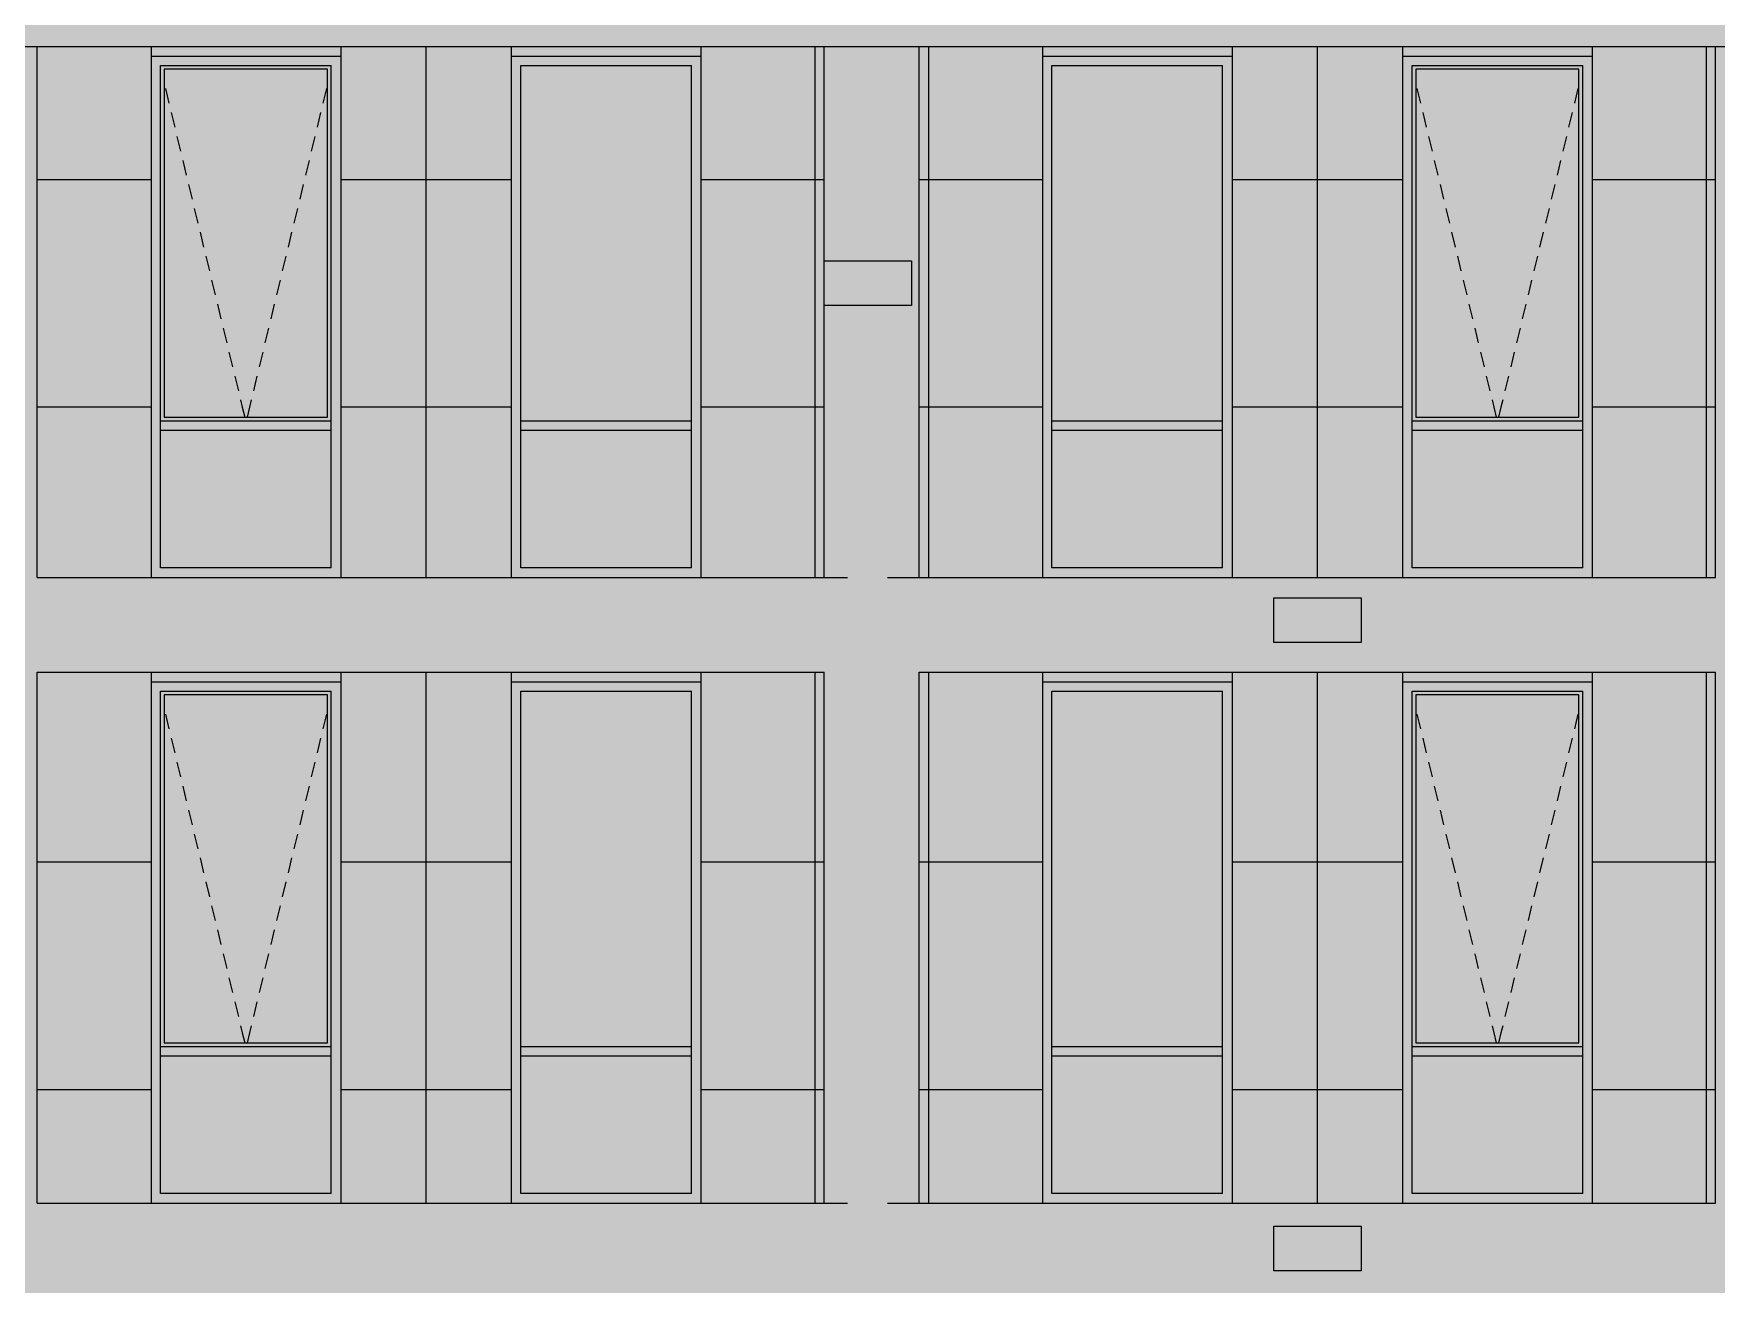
# Model space of a CAD drawing. Header units: millimetres. Extents: x 1499747 to 4230374, y -28481 to 441852.
# Drawn here: x 4054923 to 4063796, y 386800 to 393397 of the extents above; entities that cross this region are included whole.
import ezdxf

# ---------------------------------------------------------------- set-up
doc = ezdxf.new("R2010")
doc.units = ezdxf.units.MM
doc.header["$MEASUREMENT"] = 0
doc.layers.add('Чертеж и Рисунок', color=7, linetype='Continuous')

msp = doc.modelspace()

# ---------------------------------------------------------------- hatches: boundary and pattern name
at = {"layer": 'Чертеж и Рисунок', "linetype": 'Continuous', "lineweight": 0, "true_color": 0xffffff}
for points in [[(4054441.97367, 393828.40209), (4054441.97367, 393328.40133), (4068441.89505, 393328.40133), (4068441.89505, 393828.40209)], [(4054941.97443, 393328.40133), (4054441.97367, 393328.40133), (4054441.97367, 373528.37108), (4054941.97443, 373528.37108)], [(4054941.97443, 390528.39705), (4055541.97535, 390528.39705), (4055541.97535, 393278.40125), (4056541.97687, 393278.40125), (4056541.97687, 390528.39705), (4057441.67825, 390528.39705), (4057441.67825, 393278.40125), (4058441.67978, 393278.40125), (4058441.67978, 390528.39705), (4059091.98077, 390528.39705), (4059091.98077, 393328.40133), (4054941.97443, 393328.40133)], [(4059091.98077, 373528.37108), (4059591.98153, 373528.37108), (4059591.98153, 393328.40133), (4059091.98077, 393328.40133)], [(4059591.98153, 393328.40133), (4059591.98153, 390528.39705), (4060242.28253, 390528.39705), (4060242.28253, 393278.40125), (4061242.28405, 393278.40125), (4061242.28405, 390528.39705), (4062141.78543, 390528.39705), (4062141.78543, 393278.40125), (4063141.78696, 393278.40125), (4063141.78696, 390528.39705), (4063791.98795, 390528.39705), (4063791.98795, 393328.40133)], [(4063791.98795, 373528.37108), (4064291.98871, 373528.37108), (4064291.98871, 393328.40133), (4063791.98795, 393328.40133)], [(4059090.98077, 391963.29924), (4059552.88147, 391963.29924), (4059552.88147, 392198.9996), (4059090.98077, 392198.9996)], [(4054941.97443, 390528.39705), (4054941.97443, 390028.39629), (4059091.98077, 390028.39629), (4059091.98077, 390528.39705)], [(4059591.98153, 390028.39629), (4063791.98795, 390028.39629), (4063791.98795, 390528.39705), (4059591.98153, 390528.39705)], [(4061461.98439, 390184.69653), (4061923.7851, 390184.69653), (4061923.7851, 390420.39689), (4061461.98439, 390420.39689)], [(4059091.98077, 390028.39629), (4054941.97443, 390028.39629), (4054941.97443, 387228.39201), (4055541.97535, 387228.39201), (4055541.97535, 389978.39621), (4056541.97687, 389978.39621), (4056541.97687, 387228.39201), (4057441.67825, 387228.39201), (4057441.67825, 389978.39621), (4058441.67978, 389978.39621), (4058441.67978, 387228.39201), (4059091.98077, 387228.39201)], [(4059591.98153, 387228.39201), (4060242.28253, 387228.39201), (4060242.28253, 389978.39621), (4061242.28405, 389978.39621), (4061242.28405, 387228.39201), (4062141.78543, 387228.39201), (4062141.78543, 389978.39621), (4063141.78696, 389978.39621), (4063141.78696, 387228.39201), (4063791.98795, 387228.39201), (4063791.98795, 390028.39629), (4059591.98153, 390028.39629)], [(4054941.97443, 387228.39201), (4054941.97443, 386728.39125), (4059091.98077, 386728.39125), (4059091.98077, 387228.39201)], [(4059591.98153, 387228.39201), (4059591.98153, 386728.39125), (4063791.98795, 386728.39125), (4063791.98795, 387228.39201)], [(4061461.98439, 386871.49146), (4061923.7851, 386871.49146), (4061923.7851, 387107.19182), (4061461.98439, 387107.19182)]]:
    msp.add_hatch(color=7, dxfattribs=at).paths.add_polyline_path(points)
at = {"layer": 'Чертеж и Рисунок', "linetype": 'Continuous', "lineweight": 0, "true_color": 0x2e2e2e}
for points in [[(4055541.97535, 392928.40072), (4055591.97542, 392928.40072), (4055591.97542, 393228.40118), (4055541.97535, 393278.40125)], [(4056041.97611, 393278.40125), (4055541.97535, 393278.40125), (4055591.97542, 393228.40118), (4056041.97611, 393228.40118)], [(4056041.97611, 393278.40125), (4056041.97611, 393228.40118), (4056491.9768, 393228.40118), (4056541.97687, 393278.40125)], [(4056541.97687, 392928.40072), (4056541.97687, 393278.40125), (4056491.9768, 393228.40118), (4056491.9768, 392928.40072)], [(4057441.67825, 392928.40072), (4057491.67832, 392928.40072), (4057491.67832, 393228.40118), (4057441.67825, 393278.40125)], [(4057941.67901, 393278.40125), (4057441.67825, 393278.40125), (4057491.67832, 393228.40118), (4057941.67901, 393228.40118)], [(4057941.67901, 393278.40125), (4057941.67901, 393228.40118), (4058391.6797, 393228.40118), (4058441.67978, 393278.40125)], [(4058441.67978, 392928.40072), (4058441.67978, 393278.40125), (4058391.6797, 393228.40118), (4058391.6797, 392928.40072)], [(4060242.28253, 392928.40072), (4060292.2826, 392928.40072), (4060292.2826, 393228.40118), (4060242.28253, 393278.40125)], [(4060742.28329, 393278.40125), (4060242.28253, 393278.40125), (4060292.2826, 393228.40118), (4060742.28329, 393228.40118)], [(4060742.28329, 393278.40125), (4060742.28329, 393228.40118), (4061192.28398, 393228.40118), (4061242.28405, 393278.40125)], [(4061242.28405, 392928.40072), (4061242.28405, 393278.40125), (4061192.28398, 393228.40118), (4061192.28398, 392928.40072)], [(4062141.78543, 392928.40072), (4062191.78551, 392928.40072), (4062191.78551, 393228.40118), (4062141.78543, 393278.40125)], [(4062641.78619, 393278.40125), (4062141.78543, 393278.40125), (4062191.78551, 393228.40118), (4062641.78619, 393228.40118)], [(4062641.78619, 393278.40125), (4062641.78619, 393228.40118), (4063091.78688, 393228.40118), (4063141.78696, 393278.40125)], [(4063141.78696, 392928.40072), (4063141.78696, 393278.40125), (4063091.78688, 393228.40118), (4063091.78688, 392928.40072)], [(4055541.97535, 391528.39858), (4055591.97542, 391528.39858), (4055591.97542, 392928.40072), (4055541.97535, 392928.40072)], [(4056541.97687, 391528.39858), (4056541.97687, 392928.40072), (4056491.9768, 392928.40072), (4056491.9768, 391528.39858)], [(4057441.67825, 392928.40072), (4057441.67825, 391528.39858), (4057491.67832, 391528.39858), (4057491.67832, 392928.40072)], [(4058441.67978, 391528.39858), (4058441.67978, 392928.40072), (4058391.6797, 392928.40072), (4058391.6797, 391528.39858)], [(4060242.28253, 391528.39858), (4060292.2826, 391528.39858), (4060292.2826, 392928.40072), (4060242.28253, 392928.40072)], [(4061242.28405, 391528.39858), (4061242.28405, 392928.40072), (4061192.28398, 392928.40072), (4061192.28398, 391528.39858)], [(4062141.78543, 391528.39858), (4062191.78551, 391528.39858), (4062191.78551, 392928.40072), (4062141.78543, 392928.40072)], [(4063141.78696, 391528.39858), (4063141.78696, 392928.40072), (4063091.78688, 392928.40072), (4063091.78688, 391528.39858)], [(4055541.97535, 391328.39827), (4055591.97542, 391328.39827), (4055591.97542, 391528.39858), (4055541.97535, 391528.39858)], [(4056541.97687, 391328.39827), (4056541.97687, 391528.39858), (4056491.9768, 391528.39858), (4056491.9768, 391328.39827)], [(4057441.67825, 391328.39827), (4057491.67832, 391328.39827), (4057491.67832, 391528.39858), (4057441.67825, 391528.39858)], [(4058441.67978, 391328.39827), (4058441.67978, 391528.39858), (4058391.6797, 391528.39858), (4058391.6797, 391328.39827)], [(4060242.28253, 391328.39827), (4060292.2826, 391328.39827), (4060292.2826, 391528.39858), (4060242.28253, 391528.39858)], [(4061242.28405, 391328.39827), (4061242.28405, 391528.39858), (4061192.28398, 391528.39858), (4061192.28398, 391328.39827)], [(4062141.78543, 391528.39858), (4062141.78543, 391328.39827), (4062191.78551, 391328.39827), (4062191.78551, 391528.39858)], [(4063141.78696, 391328.39827), (4063141.78696, 391528.39858), (4063091.78688, 391528.39858), (4063091.78688, 391328.39827)], [(4055541.97535, 391328.39827), (4055541.97535, 390528.39705), (4055591.97542, 390578.39713), (4055591.97542, 391328.39827)], [(4055591.97542, 391303.39824), (4056041.97611, 391303.39824), (4056041.97611, 391353.39831), (4055591.97542, 391353.39831)], [(4056041.97611, 391353.39831), (4056041.97611, 391303.39824), (4056491.9768, 391303.39824), (4056491.9768, 391353.39831)], [(4056541.97687, 391328.39827), (4056491.9768, 391328.39827), (4056491.9768, 390578.39713), (4056541.97687, 390528.39705)], [(4057441.67825, 390528.39705), (4057491.67832, 390578.39713), (4057491.67832, 391328.39827), (4057441.67825, 391328.39827)], [(4057491.67832, 391303.39824), (4057941.67901, 391303.39824), (4057941.67901, 391353.39831), (4057491.67832, 391353.39831)], [(4057941.67901, 391353.39831), (4057941.67901, 391303.39824), (4058391.6797, 391303.39824), (4058391.6797, 391353.39831)], [(4058441.67978, 391328.39827), (4058391.6797, 391328.39827), (4058391.6797, 390578.39713), (4058441.67978, 390528.39705)], [(4060242.28253, 391328.39827), (4060242.28253, 390528.39705), (4060292.2826, 390578.39713), (4060292.2826, 391328.39827)], [(4060292.2826, 391303.39824), (4060742.28329, 391303.39824), (4060742.28329, 391353.39831), (4060292.2826, 391353.39831)], [(4060742.28329, 391353.39831), (4060742.28329, 391303.39824), (4061192.28398, 391303.39824), (4061192.28398, 391353.39831)], [(4061242.28405, 391328.39827), (4061192.28398, 391328.39827), (4061192.28398, 390578.39713), (4061242.28405, 390528.39705)], [(4062141.78543, 391328.39827), (4062141.78543, 390528.39705), (4062191.78551, 390578.39713), (4062191.78551, 391328.39827)], [(4062191.78551, 391303.39824), (4062641.78619, 391303.39824), (4062641.78619, 391353.39831), (4062191.78551, 391353.39831)], [(4062641.78619, 391353.39831), (4062641.78619, 391303.39824), (4063091.78688, 391303.39824), (4063091.78688, 391353.39831)], [(4063141.78696, 391328.39827), (4063091.78688, 391328.39827), (4063091.78688, 390578.39713), (4063141.78696, 390528.39705)], [(4056041.97611, 390528.39705), (4056041.97611, 390578.39713), (4055591.97542, 390578.39713), (4055541.97535, 390528.39705)], [(4056041.97611, 390528.39705), (4056541.97687, 390528.39705), (4056491.9768, 390578.39713), (4056041.97611, 390578.39713)], [(4057441.67825, 390528.39705), (4057941.67901, 390528.39705), (4057941.67901, 390578.39713), (4057491.67832, 390578.39713)], [(4057941.67901, 390528.39705), (4058441.67978, 390528.39705), (4058391.6797, 390578.39713), (4057941.67901, 390578.39713)], [(4060742.28329, 390528.39705), (4060742.28329, 390578.39713), (4060292.2826, 390578.39713), (4060242.28253, 390528.39705)], [(4060742.28329, 390528.39705), (4061242.28405, 390528.39705), (4061192.28398, 390578.39713), (4060742.28329, 390578.39713)], [(4062141.78543, 390528.39705), (4062641.78619, 390528.39705), (4062641.78619, 390578.39713), (4062191.78551, 390578.39713)], [(4062641.78619, 390528.39705), (4063141.78696, 390528.39705), (4063091.78688, 390578.39713), (4062641.78619, 390578.39713)], [(4055541.97535, 389628.39568), (4055591.97542, 389628.39568), (4055591.97542, 389928.39613), (4055541.97535, 389978.39621)], [(4056041.97611, 389978.39621), (4055541.97535, 389978.39621), (4055591.97542, 389928.39613), (4056041.97611, 389928.39613)], [(4056041.97611, 389978.39621), (4056041.97611, 389928.39613), (4056491.9768, 389928.39613), (4056541.97687, 389978.39621)], [(4056541.97687, 389628.39568), (4056541.97687, 389978.39621), (4056491.9768, 389928.39613), (4056491.9768, 389628.39568)], [(4057441.67825, 389978.39621), (4057441.67825, 389628.39568), (4057491.67832, 389628.39568), (4057491.67832, 389928.39613)], [(4057941.67901, 389978.39621), (4057441.67825, 389978.39621), (4057491.67832, 389928.39613), (4057941.67901, 389928.39613)], [(4057941.67901, 389978.39621), (4057941.67901, 389928.39613), (4058391.6797, 389928.39613), (4058441.67978, 389978.39621)], [(4058441.67978, 389628.39568), (4058441.67978, 389978.39621), (4058391.6797, 389928.39613), (4058391.6797, 389628.39568)], [(4060242.28253, 389628.39568), (4060292.2826, 389628.39568), (4060292.2826, 389928.39613), (4060242.28253, 389978.39621)], [(4060742.28329, 389978.39621), (4060242.28253, 389978.39621), (4060292.2826, 389928.39613), (4060742.28329, 389928.39613)], [(4060742.28329, 389978.39621), (4060742.28329, 389928.39613), (4061192.28398, 389928.39613), (4061242.28405, 389978.39621)], [(4061242.28405, 389628.39568), (4061242.28405, 389978.39621), (4061192.28398, 389928.39613), (4061192.28398, 389628.39568)], [(4062141.78543, 389628.39568), (4062191.78551, 389628.39568), (4062191.78551, 389928.39613), (4062141.78543, 389978.39621)], [(4062641.78619, 389978.39621), (4062141.78543, 389978.39621), (4062191.78551, 389928.39613), (4062641.78619, 389928.39613)], [(4062641.78619, 389978.39621), (4062641.78619, 389928.39613), (4063091.78688, 389928.39613), (4063141.78696, 389978.39621)], [(4063141.78696, 389628.39568), (4063141.78696, 389978.39621), (4063091.78688, 389928.39613), (4063091.78688, 389628.39568)], [(4055541.97535, 388228.39354), (4055591.97542, 388228.39354), (4055591.97542, 389628.39568), (4055541.97535, 389628.39568)], [(4056541.97687, 388228.39354), (4056541.97687, 389628.39568), (4056491.9768, 389628.39568), (4056491.9768, 388228.39354)], [(4057441.67825, 388228.39354), (4057491.67832, 388228.39354), (4057491.67832, 389628.39568), (4057441.67825, 389628.39568)], [(4058441.67978, 388228.39354), (4058441.67978, 389628.39568), (4058391.6797, 389628.39568), (4058391.6797, 388228.39354)], [(4060242.28253, 388228.39354), (4060292.2826, 388228.39354), (4060292.2826, 389628.39568), (4060242.28253, 389628.39568)], [(4061242.28405, 388228.39354), (4061242.28405, 389628.39568), (4061192.28398, 389628.39568), (4061192.28398, 388228.39354)], [(4062141.78543, 389628.39568), (4062141.78543, 388228.39354), (4062191.78551, 388228.39354), (4062191.78551, 389628.39568)], [(4063141.78696, 388228.39354), (4063141.78696, 389628.39568), (4063091.78688, 389628.39568), (4063091.78688, 388228.39354)], [(4055541.97535, 388028.39323), (4055591.97542, 388028.39323), (4055591.97542, 388228.39354), (4055541.97535, 388228.39354)], [(4056541.97687, 388028.39323), (4056541.97687, 388228.39354), (4056491.9768, 388228.39354), (4056491.9768, 388028.39323)], [(4057441.67825, 388228.39354), (4057441.67825, 388028.39323), (4057491.67832, 388028.39323), (4057491.67832, 388228.39354)], [(4058441.67978, 388028.39323), (4058441.67978, 388228.39354), (4058391.6797, 388228.39354), (4058391.6797, 388028.39323)], [(4060242.28253, 388028.39323), (4060292.2826, 388028.39323), (4060292.2826, 388228.39354), (4060242.28253, 388228.39354)], [(4061242.28405, 388028.39323), (4061242.28405, 388228.39354), (4061192.28398, 388228.39354), (4061192.28398, 388028.39323)], [(4062141.78543, 388228.39354), (4062141.78543, 388028.39323), (4062191.78551, 388028.39323), (4062191.78551, 388228.39354)], [(4063141.78696, 388028.39323), (4063141.78696, 388228.39354), (4063091.78688, 388228.39354), (4063091.78688, 388028.39323)], [(4055591.97542, 388003.39319), (4056041.97611, 388003.39319), (4056041.97611, 388053.39327), (4055591.97542, 388053.39327)], [(4056041.97611, 388053.39327), (4056041.97611, 388003.39319), (4056491.9768, 388003.39319), (4056491.9768, 388053.39327)], [(4057491.67832, 388003.39319), (4057941.67901, 388003.39319), (4057941.67901, 388053.39327), (4057491.67832, 388053.39327)], [(4057941.67901, 388053.39327), (4057941.67901, 388003.39319), (4058391.6797, 388003.39319), (4058391.6797, 388053.39327)], [(4060292.2826, 388003.39319), (4060742.28329, 388003.39319), (4060742.28329, 388053.39327), (4060292.2826, 388053.39327)], [(4060742.28329, 388053.39327), (4060742.28329, 388003.39319), (4061192.28398, 388003.39319), (4061192.28398, 388053.39327)], [(4062191.78551, 388003.39319), (4062641.78619, 388003.39319), (4062641.78619, 388053.39327), (4062191.78551, 388053.39327)], [(4062641.78619, 388053.39327), (4062641.78619, 388003.39319), (4063091.78688, 388003.39319), (4063091.78688, 388053.39327)], [(4055541.97535, 388028.39323), (4055541.97535, 387228.39201), (4055591.97542, 387278.39209), (4055591.97542, 388028.39323)], [(4056541.97687, 388028.39323), (4056491.9768, 388028.39323), (4056491.9768, 387278.39209), (4056541.97687, 387228.39201)], [(4057441.67825, 387228.39201), (4057491.67832, 387278.39209), (4057491.67832, 388028.39323), (4057441.67825, 388028.39323)], [(4058441.67978, 388028.39323), (4058391.6797, 388028.39323), (4058391.6797, 387278.39209), (4058441.67978, 387228.39201)], [(4060242.28253, 388028.39323), (4060242.28253, 387228.39201), (4060292.2826, 387278.39209), (4060292.2826, 388028.39323)], [(4061242.28405, 388028.39323), (4061192.28398, 388028.39323), (4061192.28398, 387278.39209), (4061242.28405, 387228.39201)], [(4062141.78543, 388028.39323), (4062141.78543, 387228.39201), (4062191.78551, 387278.39209), (4062191.78551, 388028.39323)], [(4063141.78696, 388028.39323), (4063091.78688, 388028.39323), (4063091.78688, 387278.39209), (4063141.78696, 387228.39201)], [(4056041.97611, 387228.39201), (4056041.97611, 387278.39209), (4055591.97542, 387278.39209), (4055541.97535, 387228.39201)], [(4056041.97611, 387228.39201), (4056541.97687, 387228.39201), (4056491.9768, 387278.39209), (4056041.97611, 387278.39209)], [(4057441.67825, 387228.39201), (4057941.67901, 387228.39201), (4057941.67901, 387278.39209), (4057491.67832, 387278.39209)], [(4057941.67901, 387228.39201), (4058441.67978, 387228.39201), (4058391.6797, 387278.39209), (4057941.67901, 387278.39209)], [(4060742.28329, 387228.39201), (4060742.28329, 387278.39209), (4060292.2826, 387278.39209), (4060242.28253, 387228.39201)], [(4060742.28329, 387228.39201), (4061242.28405, 387228.39201), (4061192.28398, 387278.39209), (4060742.28329, 387278.39209)], [(4062141.78543, 387228.39201), (4062641.78619, 387228.39201), (4062641.78619, 387278.39209), (4062191.78551, 387278.39209)], [(4062641.78619, 387228.39201), (4063141.78696, 387228.39201), (4063091.78688, 387278.39209), (4062641.78619, 387278.39209)]]:
    msp.add_hatch(color=250, dxfattribs=at).paths.add_polyline_path(points)
at = {"layer": 'Чертеж и Рисунок', "linetype": 'Continuous', "lineweight": 0, "true_color": 0xf7fdff}
for points in [[(4055591.97542, 391353.39831), (4055611.97545, 391373.39834), (4055611.97545, 393208.40115), (4055591.97542, 393228.40118)], [(4056491.9768, 393228.40118), (4055591.97542, 393228.40118), (4055611.97545, 393208.40115), (4056471.97677, 393208.40115)], [(4056491.9768, 391353.39831), (4056491.9768, 393228.40118), (4056471.97677, 393208.40115), (4056471.97677, 391373.39834)], [(4062191.78551, 391353.39831), (4062211.78554, 391373.39834), (4062211.78554, 393208.40115), (4062191.78551, 393228.40118)], [(4063091.78688, 393228.40118), (4062191.78551, 393228.40118), (4062211.78554, 393208.40115), (4063071.78685, 393208.40115)], [(4063091.78688, 391353.39831), (4063091.78688, 393228.40118), (4063071.78685, 393208.40115), (4063071.78685, 391373.39834)], [(4056491.9768, 391353.39831), (4056471.97677, 391373.39834), (4055611.97545, 391373.39834), (4055591.97542, 391353.39831)], [(4063091.78688, 391353.39831), (4063071.78685, 391373.39834), (4062211.78554, 391373.39834), (4062191.78551, 391353.39831)], [(4055591.97542, 388053.39327), (4055611.97545, 388073.3933), (4055611.97545, 389908.3961), (4055591.97542, 389928.39613)], [(4056491.9768, 389928.39613), (4055591.97542, 389928.39613), (4055611.97545, 389908.3961), (4056471.97677, 389908.3961)], [(4056491.9768, 388053.39327), (4056491.9768, 389928.39613), (4056471.97677, 389908.3961), (4056471.97677, 388073.3933)], [(4062191.78551, 388053.39327), (4062211.78554, 388073.3933), (4062211.78554, 389908.3961), (4062191.78551, 389928.39613)], [(4063091.78688, 389928.39613), (4062191.78551, 389928.39613), (4062211.78554, 389908.3961), (4063071.78685, 389908.3961)], [(4063091.78688, 388053.39327), (4063091.78688, 389928.39613), (4063071.78685, 389908.3961), (4063071.78685, 388073.3933)], [(4056491.9768, 388053.39327), (4056471.97677, 388073.3933), (4055611.97545, 388073.3933), (4055591.97542, 388053.39327)], [(4063091.78688, 388053.39327), (4063071.78685, 388073.3933), (4062211.78554, 388073.3933), (4062191.78551, 388053.39327)]]:
    msp.add_hatch(color=7, dxfattribs=at).paths.add_polyline_path(points)
at = {"layer": 'Чертеж и Рисунок', "linetype": 'Continuous', "lineweight": 0, "true_color": 0x84adf9}
for points in [[(4055611.97545, 391373.39834), (4056471.97677, 391373.39834), (4056471.97677, 393208.40115), (4055611.97545, 393208.40115)], [(4057491.67832, 391353.39831), (4058391.6797, 391353.39831), (4058391.6797, 391528.39858), (4058391.6797, 393228.40118), (4057491.67832, 393228.40118)], [(4060292.2826, 391353.39831), (4061192.28398, 391353.39831), (4061192.28398, 391528.39858), (4061192.28398, 392928.40072), (4061192.28398, 393228.40118), (4060292.2826, 393228.40118)], [(4062211.78554, 391373.39834), (4063071.78685, 391373.39834), (4063071.78685, 393208.40115), (4062211.78554, 393208.40115)], [(4055591.97542, 391303.39824), (4055591.97542, 390578.39713), (4056491.9768, 390578.39713), (4056491.9768, 391303.39824)], [(4057491.67832, 391303.39824), (4057491.67832, 390578.39713), (4058391.6797, 390578.39713), (4058391.6797, 391303.39824)], [(4060292.2826, 391303.39824), (4060292.2826, 390578.39713), (4061192.28398, 390578.39713), (4061192.28398, 391303.39824)], [(4062191.78551, 391303.39824), (4062191.78551, 390578.39713), (4063091.78688, 390578.39713), (4063091.78688, 391303.39824)], [(4055611.97545, 388073.3933), (4056471.97677, 388073.3933), (4056471.97677, 389908.3961), (4055611.97545, 389908.3961)], [(4057491.67832, 388053.39327), (4058391.6797, 388053.39327), (4058391.6797, 388228.39354), (4058391.6797, 389928.39613), (4057491.67832, 389928.39613)], [(4060292.2826, 388053.39327), (4061192.28398, 388053.39327), (4061192.28398, 389628.39568), (4061192.28398, 389928.39613), (4060292.2826, 389928.39613)], [(4062211.78554, 388073.3933), (4063071.78685, 388073.3933), (4063071.78685, 389908.3961), (4062211.78554, 389908.3961)], [(4055591.97542, 388003.39319), (4055591.97542, 387278.39209), (4056491.9768, 387278.39209), (4056491.9768, 388003.39319)], [(4057491.67832, 388003.39319), (4057491.67832, 387278.39209), (4058391.6797, 387278.39209), (4058391.6797, 388003.39319)], [(4060292.2826, 388003.39319), (4060292.2826, 387278.39209), (4061192.28398, 387278.39209), (4061192.28398, 388003.39319)], [(4062191.78551, 388003.39319), (4062191.78551, 387278.39209), (4063091.78688, 387278.39209), (4063091.78688, 388003.39319)]]:
    msp.add_hatch(color=161, dxfattribs=at).paths.add_polyline_path(points)

# ---------------------------------------------------------------- linework, layer by layer
at = {"layer": 'Чертеж и Рисунок', "color": 7, "linetype": 'Continuous', "lineweight": 5}
for points in [[(4054441.97367, 393328.40133), (4068441.89505, 393328.40133)], [(4054941.97443, 390528.39705), (4054941.97443, 393328.40133)], [(4055541.97535, 393278.40125), (4056541.97687, 393278.40125)], [(4057441.67825, 393278.40125), (4058441.67978, 393278.40125)], [(4059091.98077, 390528.39705), (4059091.98077, 393328.40133)], [(4059591.98153, 390528.39705), (4059591.98153, 393328.40133)], [(4060242.28253, 393278.40125), (4061242.28405, 393278.40125)], [(4062141.78543, 393278.40125), (4063141.78696, 393278.40125)], [(4063141.78696, 393278.40125), (4063141.78696, 390528.39705)], [(4063791.98795, 390528.39705), (4063791.98795, 393328.40133)], [(4055591.97542, 392928.40072), (4055591.97542, 393228.40118)], [(4055591.97542, 393228.40118), (4056041.97611, 393228.40118)], [(4055611.97545, 393208.40115), (4055611.97545, 391373.39834)], [(4056471.97677, 393208.40115), (4055611.97545, 393208.40115)], [(4056041.97611, 393228.40118), (4056491.9768, 393228.40118)], [(4056471.97677, 391373.39834), (4056471.97677, 393208.40115)], [(4056491.9768, 392928.40072), (4056491.9768, 393228.40118)], [(4057491.67832, 392928.40072), (4057491.67832, 393228.40118)], [(4057491.67832, 393228.40118), (4057941.67901, 393228.40118)], [(4057941.67901, 393228.40118), (4058391.6797, 393228.40118)], [(4058391.6797, 392928.40072), (4058391.6797, 393228.40118)], [(4060292.2826, 392928.40072), (4060292.2826, 393228.40118)], [(4060292.2826, 393228.40118), (4060742.28329, 393228.40118)], [(4060742.28329, 393228.40118), (4061192.28398, 393228.40118)], [(4061192.28398, 392928.40072), (4061192.28398, 393228.40118)], [(4062191.78551, 392928.40072), (4062191.78551, 393228.40118)], [(4062191.78551, 393228.40118), (4062641.78619, 393228.40118)], [(4062211.78554, 393208.40115), (4062211.78554, 391373.39834)], [(4063071.78685, 393208.40115), (4062211.78554, 393208.40115)], [(4062641.78619, 393228.40118), (4063091.78688, 393228.40118)], [(4063071.78685, 391373.39834), (4063071.78685, 393208.40115)], [(4063091.78688, 392928.40072), (4063091.78688, 393228.40118)], [(4055591.97542, 391528.39858), (4055591.97542, 392928.40072)], [(4056491.9768, 391528.39858), (4056491.9768, 392928.40072)], [(4057491.67832, 391528.39858), (4057491.67832, 392928.40072)], [(4058391.6797, 391528.39858), (4058391.6797, 392928.40072)], [(4060292.2826, 391528.39858), (4060292.2826, 392928.40072)], [(4061192.28398, 391528.39858), (4061192.28398, 392928.40072)], [(4062191.78551, 391528.39858), (4062191.78551, 392928.40072)], [(4063091.78688, 391528.39858), (4063091.78688, 392928.40072)], [(4059090.98077, 391963.29924), (4059090.98077, 392198.9996)], [(4059090.98077, 392198.9996), (4059552.88147, 392198.9996)], [(4059552.88147, 392198.9996), (4059552.88147, 391963.29924)], [(4059552.88147, 391963.29924), (4059090.98077, 391963.29924)], [(4055591.97542, 391353.39831), (4055591.97542, 391528.39858)], [(4056491.9768, 391353.39831), (4056491.9768, 391528.39858)], [(4057491.67832, 391353.39831), (4057491.67832, 391528.39858)], [(4058391.6797, 391353.39831), (4058391.6797, 391528.39858)], [(4060292.2826, 391353.39831), (4060292.2826, 391528.39858)], [(4061192.28398, 391353.39831), (4061192.28398, 391528.39858)], [(4062191.78551, 391353.39831), (4062191.78551, 391528.39858)], [(4063091.78688, 391353.39831), (4063091.78688, 391528.39858)], [(4055591.97542, 391328.39827), (4055591.97542, 391353.39831)], [(4056041.97611, 391353.39831), (4055591.97542, 391353.39831)], [(4055591.97542, 391303.39824), (4055591.97542, 391328.39827)], [(4055611.97545, 391373.39834), (4056471.97677, 391373.39834)], [(4056491.9768, 391353.39831), (4056041.97611, 391353.39831)], [(4056491.9768, 391328.39827), (4056491.9768, 391353.39831)], [(4056491.9768, 391303.39824), (4056491.9768, 391328.39827)], [(4057491.67832, 391328.39827), (4057491.67832, 391353.39831)], [(4057941.67901, 391353.39831), (4057491.67832, 391353.39831)], [(4057491.67832, 391303.39824), (4057491.67832, 391328.39827)], [(4058391.6797, 391353.39831), (4057941.67901, 391353.39831)], [(4058391.6797, 391328.39827), (4058391.6797, 391353.39831)], [(4058391.6797, 391303.39824), (4058391.6797, 391328.39827)], [(4060292.2826, 391328.39827), (4060292.2826, 391353.39831)], [(4060742.28329, 391353.39831), (4060292.2826, 391353.39831)], [(4060292.2826, 391303.39824), (4060292.2826, 391328.39827)], [(4061192.28398, 391353.39831), (4060742.28329, 391353.39831)], [(4061192.28398, 391328.39827), (4061192.28398, 391353.39831)], [(4061192.28398, 391303.39824), (4061192.28398, 391328.39827)], [(4062191.78551, 391328.39827), (4062191.78551, 391353.39831)], [(4062641.78619, 391353.39831), (4062191.78551, 391353.39831)], [(4062191.78551, 391303.39824), (4062191.78551, 391328.39827)], [(4062211.78554, 391373.39834), (4063071.78685, 391373.39834)], [(4063091.78688, 391353.39831), (4062641.78619, 391353.39831)], [(4063091.78688, 391328.39827), (4063091.78688, 391353.39831)], [(4063091.78688, 391303.39824), (4063091.78688, 391328.39827)], [(4055591.97542, 390578.39713), (4055591.97542, 391303.39824)], [(4056041.97611, 391303.39824), (4055591.97542, 391303.39824)], [(4056491.9768, 391303.39824), (4056041.97611, 391303.39824)], [(4056491.9768, 390578.39713), (4056491.9768, 391303.39824)], [(4057491.67832, 390578.39713), (4057491.67832, 391303.39824)], [(4057941.67901, 391303.39824), (4057491.67832, 391303.39824)], [(4058391.6797, 391303.39824), (4057941.67901, 391303.39824)], [(4058391.6797, 390578.39713), (4058391.6797, 391303.39824)], [(4060292.2826, 390578.39713), (4060292.2826, 391303.39824)], [(4060742.28329, 391303.39824), (4060292.2826, 391303.39824)], [(4061192.28398, 391303.39824), (4060742.28329, 391303.39824)], [(4061192.28398, 390578.39713), (4061192.28398, 391303.39824)], [(4062191.78551, 390578.39713), (4062191.78551, 391303.39824)], [(4062641.78619, 391303.39824), (4062191.78551, 391303.39824)], [(4063091.78688, 391303.39824), (4062641.78619, 391303.39824)], [(4063091.78688, 390578.39713), (4063091.78688, 391303.39824)], [(4054941.97443, 390528.39705), (4059091.98077, 390528.39705)], [(4056041.97611, 390578.39713), (4055591.97542, 390578.39713)], [(4056491.9768, 390578.39713), (4056041.97611, 390578.39713)], [(4057941.67901, 390578.39713), (4057491.67832, 390578.39713)], [(4058391.6797, 390578.39713), (4057941.67901, 390578.39713)], [(4059591.98153, 390528.39705), (4063791.98795, 390528.39705)], [(4060742.28329, 390578.39713), (4060292.2826, 390578.39713)], [(4061192.28398, 390578.39713), (4060742.28329, 390578.39713)], [(4062641.78619, 390578.39713), (4062191.78551, 390578.39713)], [(4063091.78688, 390578.39713), (4062641.78619, 390578.39713)], [(4061461.98439, 390184.69653), (4061461.98439, 390420.39689)], [(4061461.98439, 390420.39689), (4061923.7851, 390420.39689)], [(4061923.7851, 390420.39689), (4061923.7851, 390184.69653)], [(4061923.7851, 390184.69653), (4061461.98439, 390184.69653)], [(4054941.97443, 387228.39201), (4054941.97443, 390028.39629)], [(4054941.97443, 390028.39629), (4059091.98077, 390028.39629)], [(4059091.98077, 387228.39201), (4059091.98077, 390028.39629)], [(4059591.98153, 387228.39201), (4059591.98153, 390028.39629)], [(4059591.98153, 390028.39629), (4063791.98795, 390028.39629)], [(4063791.98795, 387228.39201), (4063791.98795, 390028.39629)], [(4055541.97535, 389978.39621), (4056541.97687, 389978.39621)], [(4055591.97542, 389628.39568), (4055591.97542, 389928.39613)], [(4055591.97542, 389928.39613), (4056041.97611, 389928.39613)], [(4055611.97545, 389908.3961), (4055611.97545, 388073.3933)], [(4056471.97677, 389908.3961), (4055611.97545, 389908.3961)], [(4056041.97611, 389928.39613), (4056491.9768, 389928.39613)], [(4056471.97677, 388073.3933), (4056471.97677, 389908.3961)], [(4056491.9768, 389628.39568), (4056491.9768, 389928.39613)], [(4057441.67825, 389978.39621), (4058441.67978, 389978.39621)], [(4057491.67832, 389628.39568), (4057491.67832, 389928.39613)], [(4057491.67832, 389928.39613), (4057941.67901, 389928.39613)], [(4057941.67901, 389928.39613), (4058391.6797, 389928.39613)], [(4058391.6797, 389628.39568), (4058391.6797, 389928.39613)], [(4060242.28253, 389978.39621), (4061242.28405, 389978.39621)], [(4060292.2826, 389628.39568), (4060292.2826, 389928.39613)], [(4060292.2826, 389928.39613), (4060742.28329, 389928.39613)], [(4060742.28329, 389928.39613), (4061192.28398, 389928.39613)], [(4061192.28398, 389628.39568), (4061192.28398, 389928.39613)], [(4062141.78543, 389978.39621), (4063141.78696, 389978.39621)], [(4062191.78551, 389628.39568), (4062191.78551, 389928.39613)], [(4062191.78551, 389928.39613), (4062641.78619, 389928.39613)], [(4062211.78554, 389908.3961), (4062211.78554, 388073.3933)], [(4063071.78685, 389908.3961), (4062211.78554, 389908.3961)], [(4062641.78619, 389928.39613), (4063091.78688, 389928.39613)], [(4063071.78685, 388073.3933), (4063071.78685, 389908.3961)], [(4063091.78688, 389628.39568), (4063091.78688, 389928.39613)], [(4063141.78696, 389978.39621), (4063141.78696, 387228.39201)], [(4055591.97542, 388228.39354), (4055591.97542, 389628.39568)], [(4056491.9768, 388228.39354), (4056491.9768, 389628.39568)], [(4057491.67832, 388228.39354), (4057491.67832, 389628.39568)], [(4058391.6797, 388228.39354), (4058391.6797, 389628.39568)], [(4060292.2826, 388228.39354), (4060292.2826, 389628.39568)], [(4061192.28398, 388228.39354), (4061192.28398, 389628.39568)], [(4062191.78551, 388228.39354), (4062191.78551, 389628.39568)], [(4063091.78688, 388228.39354), (4063091.78688, 389628.39568)], [(4055591.97542, 388053.39327), (4055591.97542, 388228.39354)], [(4056491.9768, 388053.39327), (4056491.9768, 388228.39354)], [(4057491.67832, 388053.39327), (4057491.67832, 388228.39354)], [(4058391.6797, 388053.39327), (4058391.6797, 388228.39354)], [(4060292.2826, 388053.39327), (4060292.2826, 388228.39354)], [(4061192.28398, 388053.39327), (4061192.28398, 388228.39354)], [(4062191.78551, 388053.39327), (4062191.78551, 388228.39354)], [(4063091.78688, 388053.39327), (4063091.78688, 388228.39354)], [(4055591.97542, 388028.39323), (4055591.97542, 388053.39327)], [(4056041.97611, 388053.39327), (4055591.97542, 388053.39327)], [(4055611.97545, 388073.3933), (4056471.97677, 388073.3933)], [(4056491.9768, 388053.39327), (4056041.97611, 388053.39327)], [(4056491.9768, 388028.39323), (4056491.9768, 388053.39327)], [(4057491.67832, 388028.39323), (4057491.67832, 388053.39327)], [(4057941.67901, 388053.39327), (4057491.67832, 388053.39327)], [(4058391.6797, 388053.39327), (4057941.67901, 388053.39327)], [(4058391.6797, 388028.39323), (4058391.6797, 388053.39327)], [(4060292.2826, 388028.39323), (4060292.2826, 388053.39327)], [(4060742.28329, 388053.39327), (4060292.2826, 388053.39327)], [(4061192.28398, 388053.39327), (4060742.28329, 388053.39327)], [(4061192.28398, 388028.39323), (4061192.28398, 388053.39327)], [(4062191.78551, 388028.39323), (4062191.78551, 388053.39327)], [(4062641.78619, 388053.39327), (4062191.78551, 388053.39327)], [(4062211.78554, 388073.3933), (4063071.78685, 388073.3933)], [(4063091.78688, 388053.39327), (4062641.78619, 388053.39327)], [(4063091.78688, 388028.39323), (4063091.78688, 388053.39327)], [(4055591.97542, 388003.39319), (4055591.97542, 388028.39323)], [(4055591.97542, 387278.39209), (4055591.97542, 388003.39319)], [(4056041.97611, 388003.39319), (4055591.97542, 388003.39319)], [(4056491.9768, 388003.39319), (4056041.97611, 388003.39319)], [(4056491.9768, 388003.39319), (4056491.9768, 388028.39323)], [(4056491.9768, 387278.39209), (4056491.9768, 388003.39319)], [(4057491.67832, 388003.39319), (4057491.67832, 388028.39323)], [(4057491.67832, 387278.39209), (4057491.67832, 388003.39319)], [(4057941.67901, 388003.39319), (4057491.67832, 388003.39319)], [(4058391.6797, 388003.39319), (4057941.67901, 388003.39319)], [(4058391.6797, 388003.39319), (4058391.6797, 388028.39323)], [(4058391.6797, 387278.39209), (4058391.6797, 388003.39319)], [(4060292.2826, 388003.39319), (4060292.2826, 388028.39323)], [(4060292.2826, 387278.39209), (4060292.2826, 388003.39319)], [(4060742.28329, 388003.39319), (4060292.2826, 388003.39319)], [(4061192.28398, 388003.39319), (4060742.28329, 388003.39319)], [(4061192.28398, 388003.39319), (4061192.28398, 388028.39323)], [(4061192.28398, 387278.39209), (4061192.28398, 388003.39319)], [(4062191.78551, 388003.39319), (4062191.78551, 388028.39323)], [(4062191.78551, 387278.39209), (4062191.78551, 388003.39319)], [(4062641.78619, 388003.39319), (4062191.78551, 388003.39319)], [(4063091.78688, 388003.39319), (4062641.78619, 388003.39319)], [(4063091.78688, 388003.39319), (4063091.78688, 388028.39323)], [(4063091.78688, 387278.39209), (4063091.78688, 388003.39319)], [(4056041.97611, 387278.39209), (4055591.97542, 387278.39209)], [(4056491.9768, 387278.39209), (4056041.97611, 387278.39209)], [(4057941.67901, 387278.39209), (4057491.67832, 387278.39209)], [(4058391.6797, 387278.39209), (4057941.67901, 387278.39209)], [(4060742.28329, 387278.39209), (4060292.2826, 387278.39209)], [(4061192.28398, 387278.39209), (4060742.28329, 387278.39209)], [(4062641.78619, 387278.39209), (4062191.78551, 387278.39209)], [(4063091.78688, 387278.39209), (4062641.78619, 387278.39209)], [(4054941.97443, 387228.39201), (4059091.98077, 387228.39201)], [(4059591.98153, 387228.39201), (4063791.98795, 387228.39201)], [(4061461.98439, 386871.49146), (4061461.98439, 387107.19182)], [(4061461.98439, 387107.19182), (4061923.7851, 387107.19182)], [(4061923.7851, 387107.19182), (4061923.7851, 386871.49146)], [(4061923.7851, 386871.49146), (4061461.98439, 386871.49146)]]:
    msp.add_lwpolyline(points, dxfattribs=at)
at = {"layer": 'Чертеж и Рисунок', "color": 253, "linetype": 'Continuous', "lineweight": 5, "true_color": 0xaaaaaa}
for points in [[(4055541.97535, 393328.40133), (4055541.97535, 390528.39705)], [(4056541.97687, 393328.40133), (4056541.97687, 390528.39705)], [(4056991.77756, 393328.40133), (4056991.77756, 390528.39705)], [(4057441.67825, 393328.40133), (4057441.67825, 390528.39705)], [(4058441.67978, 393328.40133), (4058441.67978, 390528.39705)], [(4059041.68069, 393328.40133), (4059041.68069, 390528.39705)], [(4059642.28161, 393328.40133), (4059642.28161, 390528.39705)], [(4060242.28253, 393328.40133), (4060242.28253, 390528.39705)], [(4061242.28405, 393328.40133), (4061242.28405, 390528.39705)], [(4061692.08474, 393328.40133), (4061692.08474, 390528.39705)], [(4062141.78543, 393328.40133), (4062141.78543, 390528.39705)], [(4063141.98696, 393328.40133), (4063141.98696, 390528.39705)], [(4063741.78787, 393328.40133), (4063741.78787, 390528.39705)], [(4054941.97443, 392628.00026), (4055541.97535, 392628.00026)], [(4056542.37687, 392628.00026), (4057441.67825, 392628.00026)], [(4057441.67825, 392628.00026), (4057442.37825, 392628.00026)], [(4058442.17978, 392628.00026), (4059091.98077, 392628.00026)], [(4059591.98153, 392628.00026), (4060241.98253, 392628.00026)], [(4061241.58405, 392628.00026), (4061242.28405, 392628.00026)], [(4061242.28405, 392628.00026), (4062141.58543, 392628.00026)], [(4063141.98696, 392628.00026), (4063791.98795, 392628.00026)], [(4054941.97443, 391427.99843), (4055541.97535, 391427.99843)], [(4056542.37687, 391427.99843), (4057441.67825, 391427.99843)], [(4057441.67825, 391427.99843), (4057442.37825, 391427.99843)], [(4058442.17978, 391427.99843), (4059091.98077, 391427.99843)], [(4059591.98153, 391427.99843), (4060241.98253, 391427.99843)], [(4061241.58405, 391427.99843), (4061242.28405, 391427.99843)], [(4061242.28405, 391427.99843), (4062141.58543, 391427.99843)], [(4063141.98696, 391427.99843), (4063791.98795, 391427.99843)], [(4055541.97535, 390028.39629), (4055541.97535, 387228.39201)], [(4056541.97687, 390028.39629), (4056541.97687, 387228.39201)], [(4056991.77756, 390028.39629), (4056991.77756, 387228.39201)], [(4057441.67825, 390028.39629), (4057441.67825, 387228.39201)], [(4058441.67978, 390028.39629), (4058441.67978, 387228.39201)], [(4059041.68069, 390028.39629), (4059041.68069, 387228.39201)], [(4059642.28161, 390028.39629), (4059642.28161, 387228.39201)], [(4060242.28253, 390028.39629), (4060242.28253, 387228.39201)], [(4061242.28405, 390028.39629), (4061242.28405, 387228.39201)], [(4061692.08474, 390028.39629), (4061692.08474, 387228.39201)], [(4062141.78543, 390028.39629), (4062141.78543, 387228.39201)], [(4063141.98696, 390028.39629), (4063141.98696, 387228.39201)], [(4063741.78787, 390028.39629), (4063741.78787, 387228.39201)], [(4054941.97443, 389027.99476), (4055541.97535, 389027.99476)], [(4056542.37687, 389027.99476), (4057441.67825, 389027.99476)], [(4057441.67825, 389027.99476), (4057442.37825, 389027.99476)], [(4058442.17978, 389027.99476), (4059091.98077, 389027.99476)], [(4059591.98153, 389027.99476), (4060241.98253, 389027.99476)], [(4061241.58405, 389027.99476), (4061242.28405, 389027.99476)], [(4061242.28405, 389027.99476), (4062141.58543, 389027.99476)], [(4063141.98696, 389027.99476), (4063791.98795, 389027.99476)], [(4054941.97443, 387827.99293), (4055541.97535, 387827.99293)], [(4056542.37687, 387827.99293), (4057441.67825, 387827.99293)], [(4057441.67825, 387827.99293), (4057442.37825, 387827.99293)], [(4058442.17978, 387827.99293), (4059091.98077, 387827.99293)], [(4059591.98153, 387827.99293), (4060241.98253, 387827.99293)], [(4061241.58405, 387827.99293), (4061242.28405, 387827.99293)], [(4061242.28405, 387827.99293), (4062141.58543, 387827.99293)], [(4063141.98696, 387827.99293), (4063791.98795, 387827.99293)]]:
    msp.add_lwpolyline(points, dxfattribs=at)
at = {"layer": 'Чертеж и Рисунок', "color": 23, "linetype": 'Continuous', "lineweight": 5, "true_color": 0xbf8080}
for points in [[(4055617.47546, 393107.10099), (4055636.17549, 393029.30087)], [(4056466.47676, 393107.10099), (4056447.67673, 393029.30087)], [(4062217.28554, 393107.10099), (4062236.08557, 393029.30087)], [(4063066.28684, 393107.10099), (4063047.48681, 393029.30087)], [(4055647.97551, 392980.7008), (4055666.67554, 392902.90068)], [(4056435.97671, 392980.7008), (4056417.17668, 392902.90068)], [(4062247.78559, 392980.7008), (4062266.58562, 392902.90068)], [(4063035.7868, 392980.7008), (4063016.98677, 392902.90068)], [(4055678.47555, 392854.3006), (4055697.17558, 392776.60049)], [(4056405.47667, 392854.3006), (4056386.67664, 392776.60049)], [(4062278.28564, 392854.3006), (4062297.08567, 392776.60049)], [(4063005.28675, 392854.3006), (4062986.48672, 392776.60049)], [(4055708.9756, 392728.00041), (4055727.67563, 392650.20029)], [(4056374.97662, 392728.00041), (4056356.17659, 392650.20029)], [(4062308.78568, 392728.00041), (4062327.58571, 392650.20029)], [(4062974.7867, 392728.00041), (4062955.98667, 392650.20029)], [(4055739.47565, 392601.60022), (4055758.27568, 392523.8001)], [(4056344.37657, 392601.60022), (4056325.67654, 392523.8001)], [(4062339.28573, 392601.60022), (4062358.08576, 392523.8001)], [(4062944.28666, 392601.60022), (4062925.48663, 392523.8001)], [(4055769.97569, 392475.20003), (4055788.77572, 392397.49991)], [(4056313.87653, 392475.20003), (4056295.1765, 392397.49991)], [(4062369.78578, 392475.20003), (4062388.58581, 392397.49991)], [(4062913.78661, 392475.20003), (4062894.98658, 392397.49991)], [(4055800.47574, 392348.79983), (4055819.27577, 392271.09971)], [(4056283.37648, 392348.79983), (4056264.67645, 392271.09971)], [(4062400.28582, 392348.79983), (4062419.08585, 392271.09971)], [(4062883.28656, 392348.79983), (4062864.48653, 392271.09971)], [(4055830.97579, 392222.49964), (4055849.77582, 392144.69952)], [(4056252.87643, 392222.49964), (4056234.1764, 392144.69952)], [(4062430.78587, 392222.49964), (4062449.5859, 392144.69952)], [(4062852.78652, 392222.49964), (4062833.98649, 392144.69952)], [(4055861.47583, 392096.09945), (4055880.27586, 392018.29933)], [(4056222.37639, 392096.09945), (4056203.67636, 392018.29933)], [(4062461.28592, 392096.09945), (4062480.08595, 392018.29933)], [(4062822.28647, 392096.09945), (4062803.48644, 392018.29933)], [(4055891.97588, 391969.69925), (4055910.77591, 391891.99913)], [(4056191.87634, 391969.69925), (4056173.17631, 391891.99913)], [(4062491.78596, 391969.69925), (4062510.58599, 391891.99913)], [(4062791.78642, 391969.69925), (4062772.98639, 391891.99913)], [(4055922.47593, 391843.39906), (4055941.27596, 391765.59894)], [(4056161.37629, 391843.39906), (4056142.67626, 391765.59894)], [(4062522.28601, 391843.39906), (4062541.08604, 391765.59894)], [(4062761.28638, 391843.39906), (4062742.48635, 391765.59894)], [(4055952.97597, 391716.99887), (4055971.776, 391639.19875)], [(4056130.87625, 391716.99887), (4056112.17622, 391639.19875)], [(4062552.78606, 391716.99887), (4062571.58609, 391639.19875)], [(4062730.68633, 391716.99887), (4062711.9863, 391639.19875)], [(4055983.47602, 391590.59867), (4056002.27605, 391512.89856)], [(4056100.3762, 391590.59867), (4056081.57617, 391512.89856)], [(4062583.2861, 391590.59867), (4062602.08613, 391512.89856)], [(4062700.18628, 391590.59867), (4062681.48625, 391512.89856)], [(4056013.97607, 391464.29848), (4056023.17608, 391426.19842)], [(4056023.17608, 391426.19842), (4056035.8761, 391373.39834)], [(4056060.67614, 391426.19842), (4056047.97612, 391373.39834)], [(4056069.87615, 391464.29848), (4056060.67614, 391426.19842)], [(4062613.78615, 391464.29848), (4062622.98616, 391426.19842)], [(4062622.98616, 391426.19842), (4062635.78618, 391373.39834)], [(4062660.58622, 391426.19842), (4062647.7862, 391373.39834)], [(4062669.68624, 391464.29848), (4062660.58622, 391426.19842)], [(4055617.47546, 389807.09595), (4055636.17549, 389729.29583)], [(4056466.47676, 389807.09595), (4056447.67673, 389729.29583)], [(4062217.28554, 389807.09595), (4062236.08557, 389729.29583)], [(4063066.28684, 389807.09595), (4063047.48681, 389729.29583)], [(4055647.97551, 389680.69576), (4055666.67554, 389602.89564)], [(4056435.97671, 389680.69576), (4056417.17668, 389602.89564)], [(4062247.78559, 389680.69576), (4062266.58562, 389602.89564)], [(4063035.7868, 389680.69576), (4063016.98677, 389602.89564)], [(4055678.47555, 389554.29556), (4055697.17558, 389476.59544)], [(4056405.47667, 389554.29556), (4056386.67664, 389476.59544)], [(4062278.28564, 389554.29556), (4062297.08567, 389476.59544)], [(4063005.28675, 389554.29556), (4062986.48672, 389476.59544)], [(4055708.9756, 389427.99537), (4055727.67563, 389350.19525)], [(4056374.97662, 389427.99537), (4056356.17659, 389350.19525)], [(4062308.78568, 389427.99537), (4062327.58571, 389350.19525)], [(4062974.7867, 389427.99537), (4062955.98667, 389350.19525)], [(4055739.47565, 389301.59518), (4055758.27568, 389223.79506)], [(4056344.37657, 389301.59518), (4056325.67654, 389223.79506)], [(4062339.28573, 389301.59518), (4062358.08576, 389223.79506)], [(4062944.28666, 389301.59518), (4062925.48663, 389223.79506)], [(4055769.97569, 389175.19498), (4055788.77572, 389097.49487)], [(4056313.87653, 389175.19498), (4056295.1765, 389097.49487)], [(4062369.78578, 389175.19498), (4062388.58581, 389097.49487)], [(4062913.78661, 389175.19498), (4062894.98658, 389097.49487)], [(4055800.47574, 389048.79479), (4055819.27577, 388971.09467)], [(4056283.37648, 389048.79479), (4056264.67645, 388971.09467)], [(4062400.28582, 389048.79479), (4062419.08585, 388971.09467)], [(4062883.28656, 389048.79479), (4062864.48653, 388971.09467)], [(4055830.97579, 388922.4946), (4055849.77582, 388844.69448)], [(4056252.87643, 388922.4946), (4056234.1764, 388844.69448)], [(4062430.78587, 388922.4946), (4062449.5859, 388844.69448)], [(4062852.78652, 388922.4946), (4062833.98649, 388844.69448)], [(4055861.47583, 388796.0944), (4055880.27586, 388718.29429)], [(4056222.37639, 388796.0944), (4056203.67636, 388718.29429)], [(4062461.28592, 388796.0944), (4062480.08595, 388718.29429)], [(4062822.28647, 388796.0944), (4062803.48644, 388718.29429)], [(4055891.97588, 388669.69421), (4055910.77591, 388591.99409)], [(4056191.87634, 388669.69421), (4056173.17631, 388591.99409)], [(4062491.78596, 388669.69421), (4062510.58599, 388591.99409)], [(4062791.78642, 388669.69421), (4062772.98639, 388591.99409)], [(4055922.47593, 388543.39402), (4055941.27596, 388465.5939)], [(4056161.37629, 388543.39402), (4056142.67626, 388465.5939)], [(4062522.28601, 388543.39402), (4062541.08604, 388465.5939)], [(4062761.28638, 388543.39402), (4062742.48635, 388465.5939)], [(4055952.97597, 388416.99383), (4055971.776, 388339.19371)], [(4056130.87625, 388416.99383), (4056112.17622, 388339.19371)], [(4062552.78606, 388416.99383), (4062571.58609, 388339.19371)], [(4062730.68633, 388416.99383), (4062711.9863, 388339.19371)], [(4055983.47602, 388290.59363), (4056002.27605, 388212.89351)], [(4056100.3762, 388290.59363), (4056081.57617, 388212.89351)], [(4062583.2861, 388290.59363), (4062602.08613, 388212.89351)], [(4062700.18628, 388290.59363), (4062681.48625, 388212.89351)], [(4056013.97607, 388164.29344), (4056023.17608, 388126.19338)], [(4056023.17608, 388126.19338), (4056035.8761, 388073.3933)], [(4056060.67614, 388126.19338), (4056047.97612, 388073.3933)], [(4056069.87615, 388164.29344), (4056060.67614, 388126.19338)], [(4062613.78615, 388164.29344), (4062622.98616, 388126.19338)], [(4062622.98616, 388126.19338), (4062635.78618, 388073.3933)], [(4062660.58622, 388126.19338), (4062647.7862, 388073.3933)], [(4062669.68624, 388164.29344), (4062660.58622, 388126.19338)]]:
    msp.add_lwpolyline(points, dxfattribs=at)
at = {"layer": 'Чертеж и Рисунок', "color": 1, "linetype": 'Continuous', "lineweight": 0}
for points in [[(4055051.6746, 390528.39705), (4055580.77541, 390528.39705)], [(4055792.47573, 390528.39705), (4055933.57594, 390528.39705)], [(4056145.27627, 390528.39705), (4056674.37708, 390528.39705)], [(4056886.0774, 390528.39705), (4057027.17762, 390528.39705)], [(4057238.87794, 390528.39705), (4057767.97875, 390528.39705)], [(4057979.67907, 390528.39705), (4058120.77929, 390528.39705)], [(4058332.47961, 390528.39705), (4058861.68042, 390528.39705)], [(4059073.28074, 390528.39705), (4059214.38096, 390528.39705)], [(4059426.08128, 390528.39705), (4059955.28209, 390528.39705)], [(4060166.88241, 390528.39705), (4060307.98263, 390528.39705)], [(4060519.68295, 390528.39705), (4061048.88376, 390528.39705)], [(4061260.48408, 390528.39705), (4061401.6843, 390528.39705)], [(4061613.28462, 390528.39705), (4062142.48543, 390528.39705)], [(4062354.18575, 390528.39705), (4062495.28597, 390528.39705)], [(4062706.88629, 390528.39705), (4063236.0871, 390528.39705)], [(4063447.78742, 390528.39705), (4063588.88764, 390528.39705)], [(4055051.6746, 387228.39201), (4055580.77541, 387228.39201)], [(4055792.47573, 387228.39201), (4055933.57594, 387228.39201)], [(4056145.27627, 387228.39201), (4056674.37708, 387228.39201)], [(4056886.0774, 387228.39201), (4057027.17762, 387228.39201)], [(4057238.87794, 387228.39201), (4057767.97875, 387228.39201)], [(4057979.67907, 387228.39201), (4058120.77929, 387228.39201)], [(4058332.47961, 387228.39201), (4058861.68042, 387228.39201)], [(4059073.28074, 387228.39201), (4059214.38096, 387228.39201)], [(4059426.08128, 387228.39201), (4059955.28209, 387228.39201)], [(4060166.88241, 387228.39201), (4060307.98263, 387228.39201)], [(4060519.68295, 387228.39201), (4061048.88376, 387228.39201)], [(4061260.48408, 387228.39201), (4061401.6843, 387228.39201)], [(4061613.28462, 387228.39201), (4062142.48543, 387228.39201)], [(4062354.18575, 387228.39201), (4062495.28597, 387228.39201)], [(4062706.88629, 387228.39201), (4063236.0871, 387228.39201)], [(4063447.78742, 387228.39201), (4063588.88764, 387228.39201)]]:
    msp.add_lwpolyline(points, dxfattribs=at)

doc.saveas('drawing.dxf')
